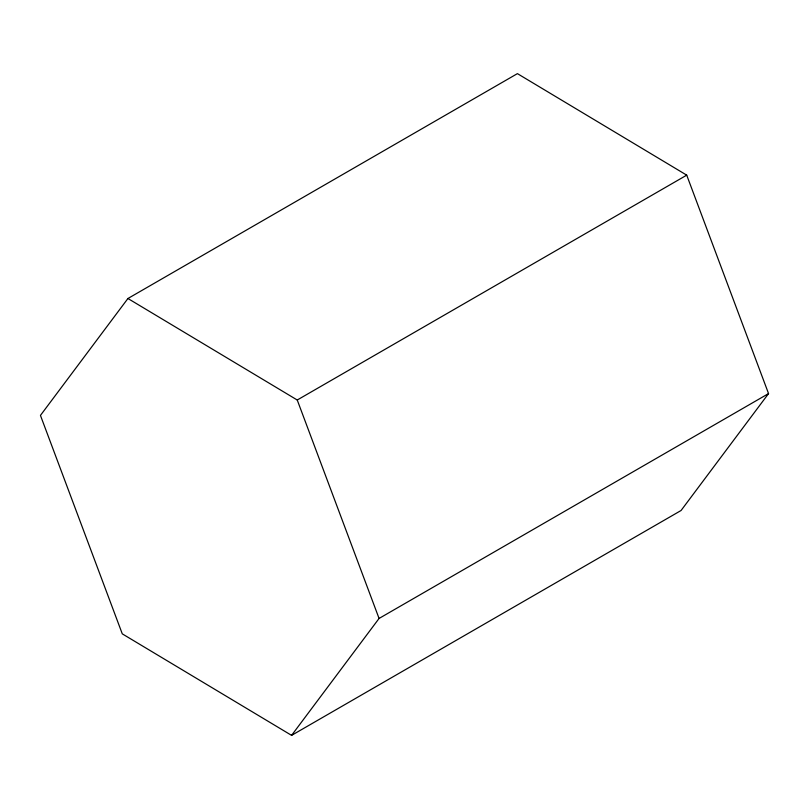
<?xml version="1.0" encoding="UTF-8"?>
<svg xmlns="http://www.w3.org/2000/svg" width="809" height="809" viewBox="0 0 809 809"><rect width="100%" height="100%" fill="white"/><g stroke="black" fill="none" stroke-linecap="round" stroke-linejoin="round"><path stroke-width="1.21" d="M127.933 298.501L40.45 415.411L122.28 633.851L291.584 735.371L681.067 510.499L768.55 393.589L686.72 175.148L517.416 73.629L127.933 298.501L297.237 400.01L379.067 618.45L291.584 735.371M297.237 400.01L686.72 175.148M379.067 618.45L768.55 393.589"/></g></svg>
